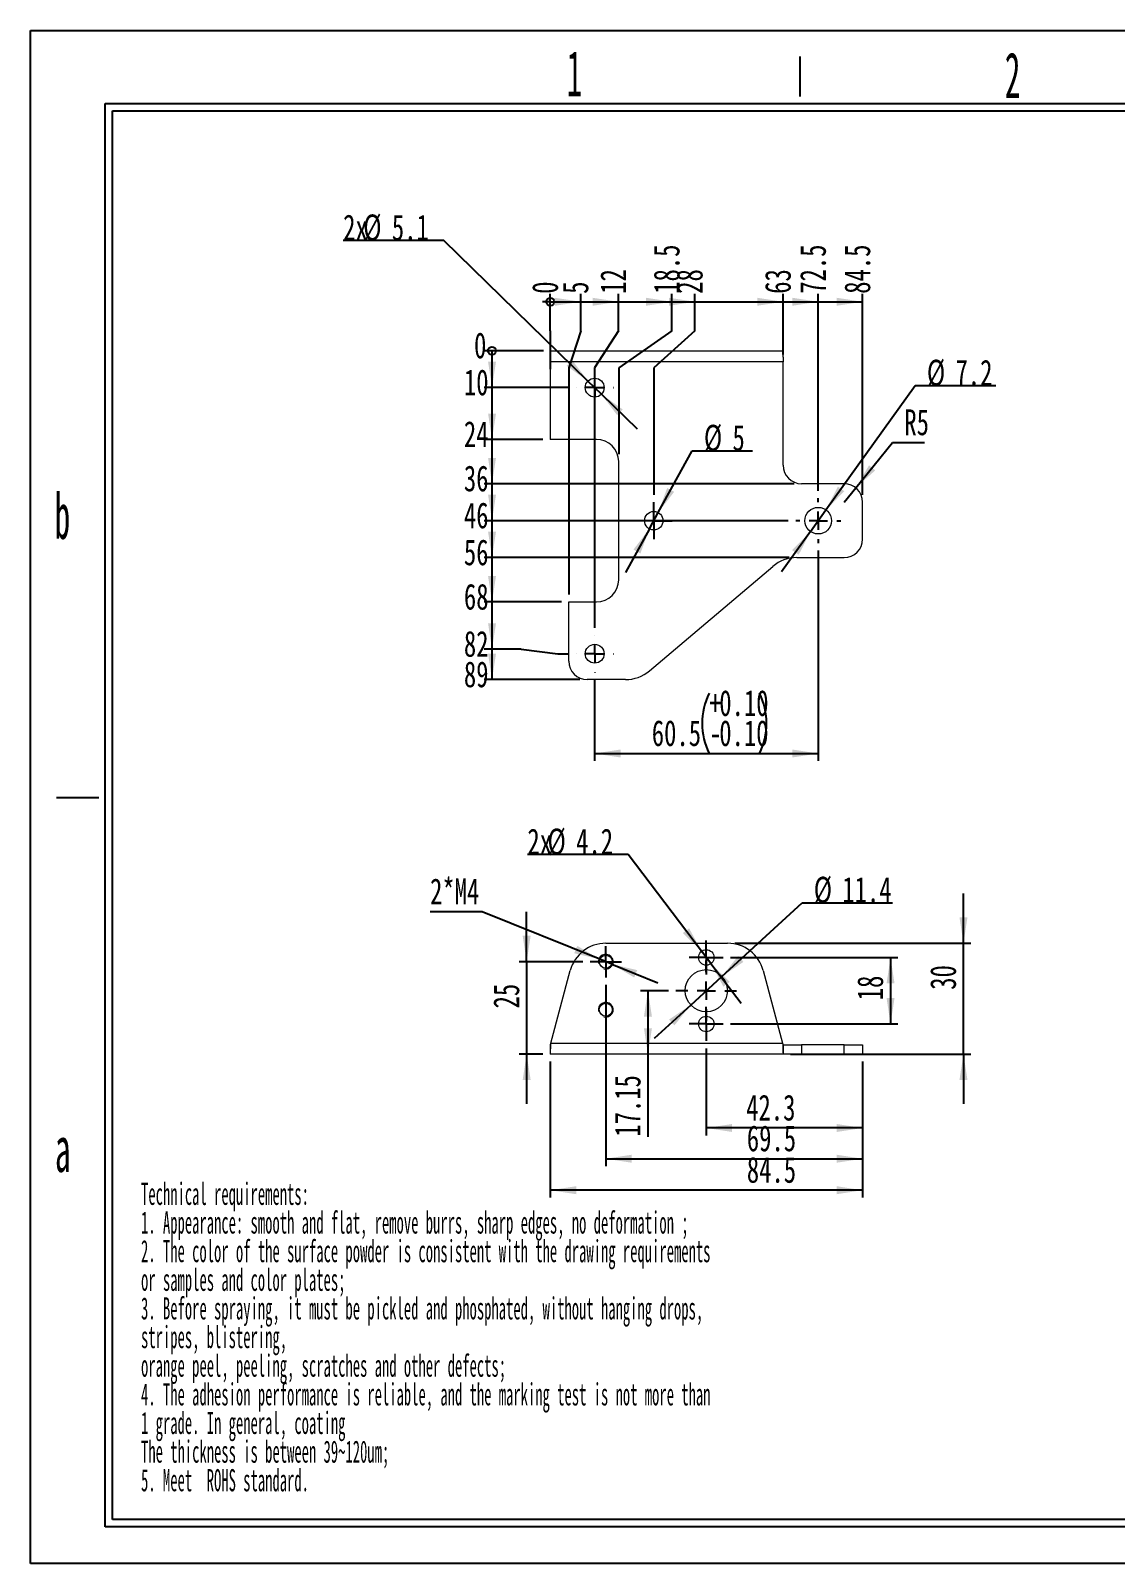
# Model space of a CAD drawing. Header units: millimetres. Extents: x 2 to 295, y 1 to 209.
# Drawn here: x 1.6 to 148.3, y 1.3 to 208.7 of the extents above; entities that cross this region are included whole.
import ezdxf

# ---------------------------------------------------------------- set-up
doc = ezdxf.new("R2010")
doc.units = ezdxf.units.MM
doc.layers.add('SLD-0', color=179, linetype='Continuous')
doc.styles.add('SLDTEXTSTYLE1', font='TXT', dxfattribs={"width": 0.469})
doc.styles.add('SLDTEXTSTYLE13', font='TXT', dxfattribs={"width": 0.7})
doc.styles.add('SLDTEXTSTYLE2', font='TXT', dxfattribs={"width": 0.484})
doc.styles.add('SLDTEXTSTYLE5', font='TXT', dxfattribs={"width": 0.5025})
doc.dimstyles.new('SLDDIMSTYLE0', dxfattribs={"dimtxt": 3.5, "dimasz": 0.358974, "dimexe": 0, "dimexo": 0.0625, "dimgap": 0.875, "dimtad": 0, "dimtih": 1, "dimtoh": 1, "dimdec": 0, "dimlfac": 2, "dimrnd": 1e-09, "dimdsep": 46, "dimtxsty": 'SLDTEXTSTYLE1', "dimblk1": 'ORIGIN', "dimblk2": 'ORIGIN', "dimsah": 1, "dimcen": 0.09, "dimadec": 0, "dimazin": 2, "dimtfac": 1, "dimtdec": 0, "dimtofl": 0, "dimtmove": 0, "dimatfit": 3, "dimldrblk": 'ORIGIN', "dimfxl": 0, "dimfrac": 2, "dimtolj": 1, "dimtzin": 12, "dimarcsym": 0})
doc.dimstyles.new('SLDDIMSTYLE1', dxfattribs={"dimtxt": 3.5, "dimasz": 3.5, "dimexe": 0, "dimexo": 0.0625, "dimgap": 0.875, "dimtad": 0, "dimtih": 1, "dimtoh": 1, "dimlfac": 2, "dimrnd": 1e-09, "dimzin": 12, "dimdsep": 46, "dimtxsty": 'SLDTEXTSTYLE1', "dimsah": 1, "dimcen": 0.09, "dimadec": 0, "dimazin": 3, "dimtfac": 1, "dimtofl": 0, "dimtmove": 0, "dimatfit": 3, "dimfxl": 0, "dimfrac": 2, "dimtolj": 1, "dimtzin": 12, "dimarcsym": 0})
doc.dimstyles.new('SLDDIMSTYLE2', dxfattribs={"dimtxt": 3.5, "dimasz": 3.5, "dimexe": 0, "dimexo": 0.0625, "dimgap": 0.875, "dimtad": 2, "dimlfac": 2, "dimrnd": 1e-09, "dimzin": 12, "dimdsep": 46, "dimtxsty": 'SLDTEXTSTYLE1', "dimsah": 1, "dimcen": 0.09, "dimadec": 0, "dimazin": 3, "dimtol": 1, "dimtp": 0.1, "dimtm": 0.1, "dimtfac": 1, "dimtmove": 0, "dimatfit": 0, "dimfxl": 0, "dimfrac": 2, "dimtolj": 1, "dimtzin": 0, "dimarcsym": 0})
doc.dimstyles.new('SLDDIMSTYLE3', dxfattribs={"dimtxt": 3.5, "dimasz": 3.5, "dimexe": 0, "dimexo": 0.0625, "dimgap": 0.875, "dimtad": 0, "dimtih": 1, "dimtoh": 1, "dimlfac": 2, "dimrnd": 1e-09, "dimzin": 12, "dimdsep": 46, "dimtxsty": 'SLDTEXTSTYLE1', "dimsah": 1, "dimcen": 0, "dimadec": 0, "dimazin": 3, "dimtfac": 1, "dimtmove": 0, "dimatfit": 3, "dimfxl": 0, "dimfrac": 2, "dimtolj": 1, "dimtzin": 12, "dimarcsym": 0})
doc.dimstyles.new('SLDDIMSTYLE4', dxfattribs={"dimtxt": 3.5, "dimasz": 3.5, "dimexe": 0, "dimexo": 0.0625, "dimgap": 0.875, "dimtad": 0, "dimtih": 1, "dimtoh": 1, "dimlfac": 2, "dimrnd": 1e-09, "dimzin": 12, "dimdsep": 46, "dimtxsty": 'SLDTEXTSTYLE1', "dimsah": 1, "dimcen": 0, "dimadec": 0, "dimazin": 3, "dimtfac": 1, "dimtofl": 0, "dimtmove": 0, "dimatfit": 3, "dimfxl": 0, "dimfrac": 2, "dimtolj": 1, "dimtzin": 12, "dimarcsym": 0})
doc.dimstyles.new('SLDDIMSTYLE5', dxfattribs={"dimtxt": 3.5, "dimasz": 3.5, "dimexe": 0, "dimexo": 0.0625, "dimgap": 0.875, "dimtad": 2, "dimlfac": 2, "dimrnd": 1e-09, "dimzin": 12, "dimdsep": 46, "dimtxsty": 'SLDTEXTSTYLE1', "dimsah": 1, "dimcen": 0.09, "dimadec": 0, "dimazin": 3, "dimtfac": 1, "dimtmove": 0, "dimatfit": 0, "dimfxl": 0, "dimfrac": 2, "dimtolj": 1, "dimtzin": 12, "dimarcsym": 0})
doc.dimstyles.new('SLDDIMSTYLE6', dxfattribs={"dimtxt": 3.5, "dimasz": 3.5, "dimexe": 0, "dimexo": 0.0625, "dimgap": 0.875, "dimtad": 2, "dimlfac": 2, "dimrnd": 1e-09, "dimzin": 12, "dimdsep": 46, "dimtxsty": 'SLDTEXTSTYLE1', "dimsah": 1, "dimcen": 0.09, "dimadec": 0, "dimazin": 3, "dimtfac": 1, "dimtofl": 0, "dimtmove": 0, "dimatfit": 3, "dimfxl": 0, "dimfrac": 2, "dimtolj": 1, "dimtzin": 12, "dimarcsym": 0})
doc.dimstyles.new('SLDDIMSTYLE7', dxfattribs={"dimtxt": 3.5, "dimasz": 3.5, "dimexe": 0, "dimexo": 0.0625, "dimgap": 0.875, "dimtad": 0, "dimtih": 1, "dimtoh": 1, "dimlfac": 2, "dimrnd": 1e-09, "dimzin": 12, "dimdsep": 46, "dimtxsty": 'SLDTEXTSTYLE1', "dimsah": 1, "dimcen": 0, "dimadec": 0, "dimazin": 3, "dimtfac": 1, "dimtmove": 0, "dimatfit": 3, "dimfxl": 0, "dimfrac": 2, "dimtolj": 1, "dimtzin": 12, "dimarcsym": 0})

# ---------------------------------------------------------------- blocks, each defined once
blk = doc.blocks.new('SW_NOTE_0')
at = {"layer": 'SLD-0', "color": 0, "char_height": 3, "attachment_point": 1, "style": 'SLDTEXTSTYLE2'}
for s, insert in [('Technical requirements:', (0, 3.87)), ('1. Appearance: smooth and flat, remove burrs, sharp edges, no deformation ;', (0, -0.01)), ('2. The color of the surface powder is consistent with the drawing requirements', (0, -3.88)), ('or samples and color plates;', (0, -7.76)), ('3. Before spraying, it must be pickled and phosphated, without hanging drops,', (0, -11.63)), ('stripes, blistering,', (0, -15.51)), ('orange peel, peeling, scratches and other defects;', (0, -19.38)), ('4. The adhesion performance is reliable, and the marking test is not more than', (0, -23.26)), ('1 grade. In general, coating', (0, -27.13)), ('The thickness is between 39~120um;', (0, -31.01)), ('5. Meet  ROHS standard.', (0, -34.88))]:
    blk.add_mtext(s, dxfattribs=dict(at, insert=insert))
blk = doc.blocks.new('_ORIGIN')
at = {"color": 0, "linetype": 'ByBlock', "lineweight": -2}
blk.add_line((0, 0), (-1, 0), dxfattribs=at)
blk.add_circle((0, 0), 0.5, dxfattribs=at)
blk = doc.blocks.new('_D')
at = {"layer": 'SLD-0'}
for p, q in [((71.9, 168.07), (71.9, 173.07)), ((71.9, 168.07), (71.9, 163.07)), ((71.9, 163.07), (71.9, 162.87))]:
    blk.add_line(p, q, dxfattribs=at)
at = {"layer": 'SLD-0', "xscale": 1.076923076923077, "yscale": 1.076923076923077}
blk.add_blockref('_ORIGIN', (71.9, 171.99), dxfattribs=at)
at = {"layer": 'SLD-0', "insert": (69.43, 173.07), "char_height": 3.5, "attachment_point": 1, "rotation": 90, "style": 'SLDTEXTSTYLE13'}
blk.add_mtext('0', dxfattribs=at)
blk = doc.blocks.new('_D_1')
at = {"layer": 'SLD-0'}
for p, q in [((76.02, 168.07), (76.02, 173.07)), ((71.9, 171.99), (76.02, 171.99)), ((76.02, 168.07), (74.4, 163.07)), ((74.4, 163.07), (74.4, 132.37))]:
    blk.add_line(p, q, dxfattribs=at)
blk.add_solid([(76.02, 171.99), (72.52, 172.53), (72.52, 171.45)], dxfattribs=at)
at = {"layer": 'SLD-0', "insert": (73.54, 173.07), "char_height": 3.5, "attachment_point": 1, "rotation": 90, "style": 'SLDTEXTSTYLE13'}
blk.add_mtext('5', dxfattribs=at)
blk = doc.blocks.new('_D_2')
at = {"layer": 'SLD-0'}
for p, q in [((81.13, 168.07), (81.13, 173.07)), ((76.02, 171.99), (81.13, 171.99)), ((81.13, 168.07), (77.9, 163.07)), ((77.9, 163.07), (77.9, 127.89))]:
    blk.add_line(p, q, dxfattribs=at)
blk.add_solid([(81.13, 171.99), (77.63, 172.53), (77.63, 171.45)], dxfattribs=at)
at = {"layer": 'SLD-0', "insert": (78.66, 173.07), "char_height": 3.5, "attachment_point": 1, "rotation": 90, "style": 'SLDTEXTSTYLE13'}
blk.add_mtext('12', dxfattribs=at)
blk = doc.blocks.new('_D_3')
at = {"layer": 'SLD-0'}
for p, q in [((88.36, 168.07), (88.36, 173.07)), ((81.13, 171.99), (88.36, 171.99)), ((88.36, 168.07), (81.15, 163.07)), ((81.15, 163.07), (81.15, 151.37))]:
    blk.add_line(p, q, dxfattribs=at)
blk.add_solid([(88.36, 171.99), (84.86, 172.53), (84.86, 171.45)], dxfattribs=at)
at = {"layer": 'SLD-0', "insert": (85.88, 173.07), "char_height": 3.5, "attachment_point": 1, "rotation": 90, "style": 'SLDTEXTSTYLE13'}
blk.add_mtext('18.5', dxfattribs=at)
blk = doc.blocks.new('_D_4')
at = {"layer": 'SLD-0'}
for p, q in [((91.47, 168.07), (91.47, 173.07)), ((88.36, 171.99), (91.47, 171.99)), ((91.47, 168.07), (85.9, 163.07)), ((85.9, 163.07), (85.9, 145.87))]:
    blk.add_line(p, q, dxfattribs=at)
blk.add_solid([(91.47, 171.99), (87.97, 172.53), (87.97, 171.45)], dxfattribs=at)
at = {"layer": 'SLD-0', "insert": (89, 173.07), "char_height": 3.5, "attachment_point": 1, "rotation": 90, "style": 'SLDTEXTSTYLE13'}
blk.add_mtext('28', dxfattribs=at)
blk = doc.blocks.new('_D_5')
at = {"layer": 'SLD-0'}
for p, q in [((103.4, 164.87), (103.4, 173.07)), ((91.47, 171.99), (103.4, 171.99))]:
    blk.add_line(p, q, dxfattribs=at)
blk.add_solid([(103.4, 171.99), (99.9, 172.53), (99.9, 171.45)], dxfattribs=at)
at = {"layer": 'SLD-0', "insert": (100.93, 173.07), "char_height": 3.5, "attachment_point": 1, "rotation": 90, "style": 'SLDTEXTSTYLE13'}
blk.add_mtext('63', dxfattribs=at)
blk = doc.blocks.new('_D_6')
at = {"layer": 'SLD-0'}
for p, q in [((108.15, 146.42), (108.15, 173.07)), ((103.4, 171.99), (108.15, 171.99))]:
    blk.add_line(p, q, dxfattribs=at)
blk.add_solid([(108.15, 171.99), (104.65, 172.53), (104.65, 171.45)], dxfattribs=at)
at = {"layer": 'SLD-0', "insert": (105.68, 173.07), "char_height": 3.5, "attachment_point": 1, "rotation": 90, "style": 'SLDTEXTSTYLE13'}
blk.add_mtext('72.5', dxfattribs=at)
blk = doc.blocks.new('_D_7')
at = {"layer": 'SLD-0'}
for p, q in [((114.15, 145.87), (114.15, 173.07)), ((108.15, 171.99), (114.15, 171.99))]:
    blk.add_line(p, q, dxfattribs=at)
blk.add_solid([(114.15, 171.99), (110.65, 172.53), (110.65, 171.45)], dxfattribs=at)
at = {"layer": 'SLD-0', "insert": (111.68, 173.07), "char_height": 3.5, "attachment_point": 1, "rotation": 90, "style": 'SLDTEXTSTYLE13'}
blk.add_mtext('84.5', dxfattribs=at)
blk = doc.blocks.new('_D_8')
at = {"layer": 'SLD-0'}
blk.add_line((70.97, 165.37), (62.94, 165.37), dxfattribs=at)
at = {"layer": 'SLD-0', "xscale": 1.076923076923077, "yscale": 1.076923076923077}
blk.add_blockref('_ORIGIN', (64.01, 165.37), dxfattribs=at)
at = {"layer": 'SLD-0', "insert": (61.58, 167.84), "char_height": 3.5, "attachment_point": 1, "style": 'SLDTEXTSTYLE13'}
blk.add_mtext('0', dxfattribs=at)
blk = doc.blocks.new('_D_9')
at = {"layer": 'SLD-0'}
for p, q in [((64.01, 165.37), (64.01, 160.37)), ((74.38, 160.37), (62.94, 160.37))]:
    blk.add_line(p, q, dxfattribs=at)
blk.add_solid([(64.01, 160.37), (64.55, 163.87), (63.48, 163.87)], dxfattribs=at)
at = {"layer": 'SLD-0', "insert": (60.21, 162.84), "char_height": 3.5, "attachment_point": 1, "style": 'SLDTEXTSTYLE13'}
blk.add_mtext('10', dxfattribs=at)
blk = doc.blocks.new('_D_10')
at = {"layer": 'SLD-0'}
for p, q in [((64.01, 160.37), (64.01, 153.37)), ((70.9, 153.37), (62.94, 153.37))]:
    blk.add_line(p, q, dxfattribs=at)
blk.add_solid([(64.01, 153.37), (64.55, 156.87), (63.48, 156.87)], dxfattribs=at)
at = {"layer": 'SLD-0', "insert": (60.21, 155.84), "char_height": 3.5, "attachment_point": 1, "style": 'SLDTEXTSTYLE13'}
blk.add_mtext('24', dxfattribs=at)
blk = doc.blocks.new('_D_11')
at = {"layer": 'SLD-0'}
for p, q in [((64.01, 153.37), (64.01, 147.37)), ((104.9, 147.37), (62.94, 147.37))]:
    blk.add_line(p, q, dxfattribs=at)
blk.add_solid([(64.01, 147.37), (64.55, 150.87), (63.48, 150.87)], dxfattribs=at)
at = {"layer": 'SLD-0', "insert": (60.21, 149.84), "char_height": 3.5, "attachment_point": 1, "style": 'SLDTEXTSTYLE13'}
blk.add_mtext('36', dxfattribs=at)
blk = doc.blocks.new('_D_12')
at = {"layer": 'SLD-0'}
for p, q in [((64.01, 147.37), (64.01, 142.37)), ((104.1, 142.37), (62.94, 142.37))]:
    blk.add_line(p, q, dxfattribs=at)
blk.add_solid([(64.01, 142.37), (64.55, 145.87), (63.48, 145.87)], dxfattribs=at)
at = {"layer": 'SLD-0', "insert": (60.21, 144.84), "char_height": 3.5, "attachment_point": 1, "style": 'SLDTEXTSTYLE13'}
blk.add_mtext('46', dxfattribs=at)
blk = doc.blocks.new('_D_13')
at = {"layer": 'SLD-0'}
for p, q in [((64.01, 142.37), (64.01, 137.37)), ((104.23, 137.37), (62.94, 137.37))]:
    blk.add_line(p, q, dxfattribs=at)
blk.add_solid([(64.01, 137.37), (64.55, 140.87), (63.48, 140.87)], dxfattribs=at)
at = {"layer": 'SLD-0', "insert": (60.21, 139.84), "char_height": 3.5, "attachment_point": 1, "style": 'SLDTEXTSTYLE13'}
blk.add_mtext('56', dxfattribs=at)
blk = doc.blocks.new('_D_14')
at = {"layer": 'SLD-0'}
for p, q in [((64.01, 137.37), (64.01, 131.37)), ((73.4, 131.37), (62.94, 131.37))]:
    blk.add_line(p, q, dxfattribs=at)
blk.add_solid([(64.01, 131.37), (64.55, 134.87), (63.48, 134.87)], dxfattribs=at)
at = {"layer": 'SLD-0', "insert": (60.21, 133.84), "char_height": 3.5, "attachment_point": 1, "style": 'SLDTEXTSTYLE13'}
blk.add_mtext('68', dxfattribs=at)
blk = doc.blocks.new('_D_15')
at = {"layer": 'SLD-0'}
for p, q in [((64.01, 131.37), (64.01, 124.98)), ((67.94, 124.98), (62.94, 124.98)), ((67.94, 124.98), (72.94, 124.37)), ((72.94, 124.37), (74.38, 124.37))]:
    blk.add_line(p, q, dxfattribs=at)
blk.add_solid([(64.01, 124.98), (64.55, 128.48), (63.48, 128.48)], dxfattribs=at)
at = {"layer": 'SLD-0', "insert": (60.21, 127.46), "char_height": 3.5, "attachment_point": 1, "style": 'SLDTEXTSTYLE13'}
blk.add_mtext('82', dxfattribs=at)
blk = doc.blocks.new('_D_16')
at = {"layer": 'SLD-0'}
for p, q in [((64.01, 124.98), (64.01, 120.87)), ((75.9, 120.87), (62.94, 120.87))]:
    blk.add_line(p, q, dxfattribs=at)
blk.add_solid([(64.01, 120.87), (64.55, 124.37), (63.48, 124.37)], dxfattribs=at)
at = {"layer": 'SLD-0', "insert": (60.21, 123.34), "char_height": 3.5, "attachment_point": 1, "style": 'SLDTEXTSTYLE13'}
blk.add_mtext('89', dxfattribs=at)
blk = doc.blocks.new('_D_17')
at = {"layer": 'SLD-0'}
for p, q in [((108.15, 138.32), (108.15, 109.87)), ((77.9, 120.84), (77.9, 109.87)), ((77.9, 110.87), (108.15, 110.87))]:
    blk.add_line(p, q, dxfattribs=at)
for centre, start, end in [((101.54, 114.94), 153.4349, 206.5651), ((92.06, 114.94), 333.4349, 26.5651)]:
    blk.add_arc(centre, 9.11, start, end, dxfattribs=at)
for points in [[(77.9, 110.87), (81.4, 110.33), (81.4, 111.41)], [(108.15, 110.87), (104.65, 111.41), (104.65, 110.33)]]:
    blk.add_solid(points, dxfattribs=at)
at = {"layer": 'SLD-0', "char_height": 3.5, "attachment_point": 1, "style": 'SLDTEXTSTYLE13'}
for s, insert in [('+', (93.4, 119.45)), ('0.10', (94.76, 119.45)), ('60.5', (85.63, 115.38)), ('0.10', (94.76, 115.38)), ('-', (93.4, 115.38))]:
    blk.add_mtext(s, dxfattribs=dict(at, insert=insert))
blk = doc.blocks.new('_D_18')
at = {"layer": 'SLD-0'}
for p, q in [((57.49, 180.29), (43.87, 180.29)), ((76.99, 161.26), (57.49, 180.29)), ((78.81, 159.48), (76.99, 161.26)), ((78.81, 159.48), (83.63, 154.78))]:
    blk.add_line(p, q, dxfattribs=at)
for points in [[(76.99, 161.26), (74.86, 164.09), (74.11, 163.32)], [(78.81, 159.48), (80.94, 156.65), (81.7, 157.42)]]:
    blk.add_solid(points, dxfattribs=at)
at = {"layer": 'SLD-0', "char_height": 3.5, "attachment_point": 1, "style": 'SLDTEXTSTYLE13'}
for s, insert in [('2x', (43.87, 183.8)), ('%%c', (46.59, 183.8)), ('5.1', (50.46, 183.8))]:
    blk.add_mtext(s, dxfattribs=dict(at, insert=insert))
blk = doc.blocks.new('_D_19')
at = {"layer": 'SLD-0'}
for p, q in [((86.5, 143.47), (91.09, 151.84)), ((91.09, 151.84), (99.27, 151.84)), ((85.3, 141.27), (86.5, 143.47)), ((85.3, 141.27), (82.07, 135.37))]:
    blk.add_line(p, q, dxfattribs=at)
for points in [[(86.5, 143.47), (88.66, 146.28), (87.71, 146.79)], [(85.3, 141.27), (83.15, 138.46), (84.09, 137.94)]]:
    blk.add_solid(points, dxfattribs=at)
at = {"layer": 'SLD-0', "char_height": 3.5, "attachment_point": 1, "style": 'SLDTEXTSTYLE13'}
for s, insert in [('%%c', (92.68, 155.34)), ('5', (96.55, 155.34))]:
    blk.add_mtext(s, dxfattribs=dict(at, insert=insert))
blk = doc.blocks.new('_D_20')
at = {"layer": 'SLD-0'}
for p, q in [((109.2, 143.83), (121.27, 160.64)), ((121.27, 160.64), (132.17, 160.64)), ((107.1, 140.91), (109.2, 143.83)), ((107.1, 140.91), (103.18, 135.44))]:
    blk.add_line(p, q, dxfattribs=at)
for points in [[(109.2, 143.83), (111.68, 146.36), (110.81, 146.99)], [(107.1, 140.91), (104.62, 138.38), (105.5, 137.75)]]:
    blk.add_solid(points, dxfattribs=at)
at = {"layer": 'SLD-0', "char_height": 3.5, "attachment_point": 1, "style": 'SLDTEXTSTYLE13'}
for s, insert in [('%%c', (122.85, 164.15)), ('7.2', (126.72, 164.15))]:
    blk.add_mtext(s, dxfattribs=dict(at, insert=insert))
blk = doc.blocks.new('_D_21')
at = {"layer": 'SLD-0'}
for p, q in [((113.23, 146.81), (118.21, 152.93)), ((118.21, 152.93), (122.52, 152.93)), ((111.65, 144.87), (113.23, 146.81))]:
    blk.add_line(p, q, dxfattribs=at)
blk.add_solid([(113.23, 146.81), (115.86, 149.18), (115.02, 149.86)], dxfattribs=at)
at = {"layer": 'SLD-0', "insert": (119.8, 157.44), "char_height": 3.5, "attachment_point": 1, "style": 'SLDTEXTSTYLE13'}
blk.add_mtext('R5', dxfattribs=at)
blk = doc.blocks.new('SW_CENTERMARKSYMBOL_0')
at = {"layer": 'SLD-0', "color": 0}
for p, q in [((0, 2.5), (0, 2.525)), ((-2.5, 0), (-2.525, 0)), ((0, 0), (-1.25, 0)), ((0, 0), (0, 1.25)), ((0, 0), (0, -1.25)), ((0, 0), (1.25, 0)), ((2.5, 0), (2.525, 0)), ((0, -2.5), (0, -2.525))]:
    blk.add_line(p, q, dxfattribs=at)
blk = doc.blocks.new('SW_CENTERMARKSYMBOL_1')
at = {"layer": 'SLD-0', "color": 0}
for p, q in [((0, 2.5), (0, 2.525)), ((-2.5, 0), (-2.525, 0)), ((0, 0), (-1.25, 0)), ((0, 0), (0, 1.25)), ((0, 0), (0, -1.25)), ((0, 0), (1.25, 0)), ((2.5, 0), (2.525, 0)), ((0, -2.5), (0, -2.525))]:
    blk.add_line(p, q, dxfattribs=at)
blk = doc.blocks.new('SW_CENTERMARKSYMBOL_2')
at = {"layer": 'SLD-0', "color": 0}
for p, q in [((0, 2.5), (0, 3.05)), ((-2.5, 0), (-3.05, 0)), ((0, 0), (-1.25, 0)), ((0, 0), (0, 1.25)), ((0, 0), (0, -1.25)), ((0, 0), (1.25, 0)), ((2.5, 0), (3.05, 0)), ((0, -2.5), (0, -3.05))]:
    blk.add_line(p, q, dxfattribs=at)
blk = doc.blocks.new('SW_CENTERMARKSYMBOL_3')
at = {"layer": 'SLD-0', "color": 0}
for p, q in [((0, 1.25), (0, 2.5)), ((-1.25, 0), (-2.5, 0)), ((0, 0), (-1.25, 0)), ((0, 0), (0, 1.25)), ((0, 0), (0, -1.25)), ((0, 0), (1.25, 0)), ((1.25, 0), (2.5, 0)), ((0, -1.25), (0, -2.5))]:
    blk.add_line(p, q, dxfattribs=at)
blk = doc.blocks.new('_D_22')
at = {"layer": 'SLD-0'}
for p, q in [((127.8, 85.2), (127.8, 91.93)), ((96.88, 85.2), (128.8, 85.2)), ((127.8, 70.2), (127.8, 85.2)), ((104.4, 70.2), (128.8, 70.2)), ((127.8, 70.2), (127.8, 63.47))]:
    blk.add_line(p, q, dxfattribs=at)
for points in [[(127.8, 85.2), (128.34, 88.7), (127.26, 88.7)], [(127.8, 70.2), (127.26, 66.7), (128.34, 66.7)]]:
    blk.add_solid(points, dxfattribs=at)
at = {"layer": 'SLD-0', "insert": (123.29, 78.9), "char_height": 3.5, "attachment_point": 1, "rotation": 90, "style": 'SLDTEXTSTYLE13'}
blk.add_mtext('30', dxfattribs=at)
blk = doc.blocks.new('_D_23')
at = {"layer": 'SLD-0'}
for p, q in [((71.9, 69.2), (71.9, 50.78)), ((114.15, 69.2), (114.15, 50.78)), ((114.15, 51.78), (71.9, 51.78))]:
    blk.add_line(p, q, dxfattribs=at)
for points in [[(71.9, 51.78), (75.4, 51.24), (75.4, 52.32)], [(114.15, 51.78), (110.65, 52.32), (110.65, 51.24)]]:
    blk.add_solid(points, dxfattribs=at)
at = {"layer": 'SLD-0', "insert": (98.49, 56.29), "char_height": 3.5, "attachment_point": 1, "style": 'SLDTEXTSTYLE13'}
blk.add_mtext('84.5', dxfattribs=at)
blk = doc.blocks.new('_D_24')
at = {"layer": 'SLD-0'}
for p, q in [((93, 70.97), (93, 59.2)), ((114.15, 69.2), (114.15, 59.2)), ((114.15, 60.2), (93, 60.2))]:
    blk.add_line(p, q, dxfattribs=at)
for points in [[(93, 60.2), (96.5, 59.66), (96.5, 60.74)], [(114.15, 60.2), (110.65, 60.74), (110.65, 59.66)]]:
    blk.add_solid(points, dxfattribs=at)
at = {"layer": 'SLD-0', "insert": (98.4, 64.71), "char_height": 3.5, "attachment_point": 1, "style": 'SLDTEXTSTYLE13'}
blk.add_mtext('42.3', dxfattribs=at)
blk = doc.blocks.new('_D_25')
at = {"layer": 'SLD-0'}
for p, q in [((62.67, 89.46), (55.63, 89.46)), ((78.59, 83.03), (62.67, 89.46)), ((80.21, 82.37), (78.59, 83.03)), ((80.21, 82.37), (86.45, 79.85))]:
    blk.add_line(p, q, dxfattribs=at)
for points in [[(78.59, 83.03), (75.55, 84.84), (75.14, 83.84)], [(80.21, 82.37), (83.26, 80.56), (83.66, 81.56)]]:
    blk.add_solid(points, dxfattribs=at)
at = {"layer": 'SLD-0', "insert": (55.63, 93.97), "char_height": 3.5, "attachment_point": 1, "style": 'SLDTEXTSTYLE13'}
blk.add_mtext('2*M4', dxfattribs=at)
blk = doc.blocks.new('_D_26')
at = {"layer": 'SLD-0'}
for p, q in [((95.1, 80.7), (105.96, 90.68)), ((105.96, 90.68), (118.22, 90.68)), ((90.9, 76.84), (95.1, 80.7)), ((90.9, 76.84), (85.95, 72.29))]:
    blk.add_line(p, q, dxfattribs=at)
for points in [[(95.1, 80.7), (98.04, 82.67), (97.31, 83.47)], [(90.9, 76.84), (87.96, 74.87), (88.69, 74.08)]]:
    blk.add_solid(points, dxfattribs=at)
at = {"layer": 'SLD-0', "char_height": 3.5, "attachment_point": 1, "style": 'SLDTEXTSTYLE13'}
for s, insert in [('%%c', (107.54, 94.19)), ('11.4', (111.41, 94.19))]:
    blk.add_mtext(s, dxfattribs=dict(at, insert=insert))
blk = doc.blocks.new('_D_27')
at = {"layer": 'SLD-0'}
for p, q in [((82.42, 97.2), (68.8, 97.2)), ((92.37, 84.11), (82.42, 97.2)), ((93.64, 82.44), (92.37, 84.11)), ((93.64, 82.44), (97.71, 77.08))]:
    blk.add_line(p, q, dxfattribs=at)
for points in [[(92.37, 84.11), (90.68, 87.22), (89.82, 86.57)], [(93.64, 82.44), (95.32, 79.32), (96.18, 79.97)]]:
    blk.add_solid(points, dxfattribs=at)
at = {"layer": 'SLD-0', "char_height": 3.5, "attachment_point": 1, "style": 'SLDTEXTSTYLE13'}
for s, insert in [('2x', (68.8, 100.71)), ('%%c', (71.52, 100.71)), ('4.2', (75.39, 100.71))]:
    blk.add_mtext(s, dxfattribs=dict(at, insert=insert))
blk = doc.blocks.new('_D_28')
at = {"layer": 'SLD-0'}
for p, q in [((96.3, 83.27), (118.93, 83.27)), ((117.93, 83.27), (117.93, 74.27)), ((96.3, 74.27), (118.93, 74.27))]:
    blk.add_line(p, q, dxfattribs=at)
for points in [[(117.93, 83.27), (117.4, 79.77), (118.47, 79.77)], [(117.93, 74.27), (118.47, 77.77), (117.4, 77.77)]]:
    blk.add_solid(points, dxfattribs=at)
at = {"layer": 'SLD-0', "insert": (113.42, 77.48), "char_height": 3.5, "attachment_point": 1, "rotation": 90, "style": 'SLDTEXTSTYLE13'}
blk.add_mtext('18', dxfattribs=at)
blk = doc.blocks.new('_D_29')
at = {"layer": 'SLD-0'}
for p, q in [((79.4, 79.57), (79.4, 55.04)), ((114.15, 69.2), (114.15, 55.04)), ((79.4, 56.04), (114.15, 56.04))]:
    blk.add_line(p, q, dxfattribs=at)
for points in [[(79.4, 56.04), (82.9, 55.5), (82.9, 56.58)], [(114.15, 56.04), (110.65, 56.58), (110.65, 55.5)]]:
    blk.add_solid(points, dxfattribs=at)
at = {"layer": 'SLD-0', "insert": (98.49, 60.55), "char_height": 3.5, "attachment_point": 1, "style": 'SLDTEXTSTYLE13'}
blk.add_mtext('69.5', dxfattribs=at)
blk = doc.blocks.new('_D_30')
at = {"layer": 'SLD-0'}
for p, q in [((68.7, 82.7), (68.7, 89.43)), ((76.28, 82.7), (67.7, 82.7)), ((68.7, 82.7), (68.7, 70.2)), ((70.9, 70.2), (67.7, 70.2)), ((68.7, 70.2), (68.7, 63.47))]:
    blk.add_line(p, q, dxfattribs=at)
for points in [[(68.7, 82.7), (69.24, 86.2), (68.16, 86.2)], [(68.7, 70.2), (68.16, 66.7), (69.24, 66.7)]]:
    blk.add_solid(points, dxfattribs=at)
at = {"layer": 'SLD-0', "insert": (64.19, 76.38), "char_height": 3.5, "attachment_point": 1, "rotation": 90, "style": 'SLDTEXTSTYLE13'}
blk.add_mtext('25', dxfattribs=at)
blk = doc.blocks.new('_D_31')
at = {"layer": 'SLD-0'}
for p, q in [((87.9, 78.77), (84.11, 78.77)), ((85.11, 78.77), (85.11, 70.2)), ((85.11, 70.2), (85.11, 59.02))]:
    blk.add_line(p, q, dxfattribs=at)
for points in [[(85.11, 78.77), (84.57, 75.27), (85.65, 75.27)], [(85.11, 70.2), (85.65, 73.7), (84.57, 73.7)]]:
    blk.add_solid(points, dxfattribs=at)
at = {"layer": 'SLD-0', "insert": (80.6, 59.02), "char_height": 3.5, "attachment_point": 1, "rotation": 90, "style": 'SLDTEXTSTYLE13'}
blk.add_mtext('17.15', dxfattribs=at)
blk = doc.blocks.new('SW_CENTERMARKSYMBOL_4')
at = {"layer": 'SLD-0', "color": 0}
for p, q in [((0, 1.25), (0, 2.3)), ((-1.25, 0), (-2.3, 0)), ((0, 0), (-1.25, 0)), ((0, 0), (0, 1.25)), ((0, 0), (0, -1.25)), ((0, 0), (1.25, 0)), ((1.25, 0), (2.3, 0)), ((0, -1.25), (0, -2.3))]:
    blk.add_line(p, q, dxfattribs=at)
blk = doc.blocks.new('SW_CENTERMARKSYMBOL_5')
at = {"layer": 'SLD-0', "color": 0}
for p, q in [((0, 1.25), (0, 2.3)), ((-1.25, 0), (-2.3, 0)), ((0, 0), (-1.25, 0)), ((0, 0), (0, 1.25)), ((0, 0), (0, -1.25)), ((0, 0), (1.25, 0)), ((1.25, 0), (2.3, 0)), ((0, -1.25), (0, -2.3))]:
    blk.add_line(p, q, dxfattribs=at)
blk = doc.blocks.new('SW_CENTERMARKSYMBOL_6')
at = {"layer": 'SLD-0', "color": 0}
for p, q in [((0, 2.5), (0, 4.1)), ((-2.5, 0), (-4.1, 0)), ((0, 0), (-1.25, 0)), ((0, 0), (0, 1.25)), ((0, 0), (0, -1.25)), ((0, 0), (1.25, 0)), ((2.5, 0), (4.1, 0)), ((0, -2.5), (0, -4.1))]:
    blk.add_line(p, q, dxfattribs=at)
blk = doc.blocks.new('SW_CENTERMARKSYMBOL_7')
at = {"layer": 'SLD-0', "color": 0}
for p, q in [((0, 1.25), (0, 2.125)), ((-1.25, 0), (-2.125, 0)), ((0, 0), (-1.25, 0)), ((0, 0), (0, 1.25)), ((0, 0), (0, -1.25)), ((0, 0), (1.25, 0)), ((1.25, 0), (2.125, 0)), ((0, -1.25), (0, -2.125))]:
    blk.add_line(p, q, dxfattribs=at)

msp = doc.modelspace()

# ---------------------------------------------------------------- linework, layer by layer
at = {"color": 7, "linetype": 'Continuous', "lineweight": 15}
for p, q in [((103.402188, 163.869098), (71.902188, 163.869098)), ((71.902188, 163.869098), (71.902188, 153.369098)), ((71.969176, 165.369098), (103.335201, 165.369098)), ((103.402188, 149.869098), (103.402188, 163.869098)), ((78.152188, 153.369098), (71.902188, 153.369098)), ((81.152188, 134.369098), (81.152188, 150.369098)), ((111.652188, 147.369098), (105.902188, 147.369098)), ((114.152188, 139.869098), (114.152188, 144.869098)), ((105.233728, 137.369098), (111.652188, 137.369098)), ((85.30036, 122.052166), (102.004016, 136.186029)), ((74.402188, 131.369098), (78.152188, 131.369098)), ((74.402188, 123.369098), (74.402188, 131.369098)), ((82.070649, 120.869098), (76.902188, 120.869098)), ((79.423125, 85.197972), (95.881252, 85.197972)), ((71.969176, 71.697972), (74.593496, 81.492067)), ((100.710881, 81.492067), (103.335201, 71.697972)), ((71.902188, 71.447972), (71.902188, 70.197972)), ((71.969176, 71.697972), (103.335201, 71.697972)), ((103.402188, 71.447972), (103.402188, 70.197972)), ((103.402188, 71.447972), (105.902188, 71.447972)), ((105.902188, 71.447972), (105.902188, 70.197972)), ((111.652188, 71.447972), (105.902188, 71.447972)), ((111.652188, 70.197972), (111.652188, 71.447972)), ((111.652188, 71.447972), (114.152188, 71.447972)), ((114.152188, 71.447972), (114.152188, 70.197972)), ((103.402188, 70.197972), (71.902188, 70.197972)), ((105.902188, 70.197972), (103.402188, 70.197972)), ((111.652188, 70.197972), (105.902188, 70.197972)), ((114.152188, 70.197972), (111.652188, 70.197972))]:
    msp.add_line(p, q, dxfattribs=at)
for centre, radius in [((77.902188, 160.369098), 1.275), ((85.902188, 142.369098), 1.25), ((108.152188, 142.369098), 1.8), ((77.902188, 124.369098), 1.275), ((79.402188, 82.697972), 0.875), ((93.002188, 83.272972), 1.05), ((93.002188, 78.772972), 2.85), ((79.402188, 76.197972), 0.875), ((93.002188, 74.272972), 1.05)]:
    msp.add_circle(centre, radius, dxfattribs=at)
for centre, radius, start, end in [((78.152188, 150.369098), 3, 0, 90), ((105.902188, 149.869098), 2.5, 180, 270), ((111.652188, 144.869098), 2.5, 0, 90), ((111.652188, 139.869098), 2.5, 270, 0), ((105.233728, 132.369098), 5, 90, 130.23635831), ((78.152188, 134.369098), 3, 270, 0), ((76.902188, 123.369098), 2.5, 180, 270), ((82.070649, 125.869098), 5, 270, 310.23635831), ((79.423125, 80.197972), 5, 90, 165), ((95.881252, 80.197972), 5, 15, 90)]:
    msp.add_arc(centre, radius, start, end, dxfattribs=at)
at = {"color": 7, "linetype": 'Continuous', "lineweight": 0}
for centre in [(79.402188, 82.697972), (79.402188, 76.197972)]:
    msp.add_arc(centre, 1, 255, 195, dxfattribs=at)
at = {"color": 7, "linetype": 'Continuous', "lineweight": 15}
for points, knots in [([(71.902188, 163.869098), (71.907771, 164.065447), (71.913353, 164.261719), (71.924518, 164.624526), (71.9301, 164.790918), (71.941264, 165.068598), (71.946847, 165.179777), (71.958011, 165.330057), (71.963593, 165.369098), (71.969176, 165.369098)], [0, 0, 0, 0, 0.25, 0.25, 0.5, 0.5, 0.75, 0.75, 1, 1, 1, 1]), ([(103.335201, 165.369098), (103.340783, 165.369098), (103.346366, 165.330057), (103.35753, 165.179777), (103.363112, 165.068598), (103.374277, 164.790918), (103.379859, 164.624526), (103.391024, 164.261719), (103.396606, 164.065447), (103.402188, 163.869098)], [0, 0, 0, 0, 0.25, 0.25, 0.5, 0.5, 0.75, 0.75, 1, 1, 1, 1]), ([(71.902188, 70.197972), (71.907771, 70.197972), (71.913353, 70.237013), (71.924518, 70.387292), (71.9301, 70.498472), (71.941264, 70.776152), (71.946847, 70.942544), (71.958011, 71.30535), (71.963593, 71.501623), (71.969176, 71.697972)], [0, 0, 0, 0, 0.25, 0.25, 0.5, 0.5, 0.75, 0.75, 1, 1, 1, 1]), ([(71.902188, 71.447972), (71.913353, 71.447972), (71.924518, 71.474915), (71.946847, 71.567475), (71.958011, 71.632522), (71.969176, 71.697972)], [0, 0, 0, 0, 0.5, 0.5, 1, 1, 1, 1]), ([(103.335201, 71.697972), (103.340783, 71.501623), (103.346366, 71.30535), (103.35753, 70.942544), (103.363112, 70.776152), (103.374277, 70.498472), (103.379859, 70.387292), (103.391024, 70.237013), (103.396606, 70.197972), (103.402188, 70.197972)], [0, 0, 0, 0, 0.25, 0.25, 0.5, 0.5, 0.75, 0.75, 1, 1, 1, 1]), ([(103.335201, 71.697972), (103.346366, 71.632522), (103.35753, 71.567475), (103.379859, 71.474915), (103.391024, 71.447972), (103.402188, 71.447972)], [0, 0, 0, 0, 0.5, 0.5, 1, 1, 1, 1])]:
    msp.add_open_spline(points, degree=3, knots=knots, dxfattribs=at)
at = {"layer": 'SLD-0'}
for p, q in [((1.59068, 208.673741), (295.106559, 208.673741)), ((1.59068, 1.29378), (1.59068, 208.673741)), ((12.674821, 7.218922), (12.674821, 197.810981)), ((12.674821, 197.810981), (289.181417, 197.810981)), ((289.181417, 7.218922), (12.674821, 7.218922)), ((295.106559, 1.29378), (1.59068, 1.29378))]:
    msp.add_line(p, q, dxfattribs=at)
at = {"layer": 'SLD-0', "color": 6, "linetype": 'Continuous'}
for p, q in [((105.701039, 199.786029), (105.701039, 205.169493)), ((11.687298, 6.231398), (11.687298, 198.798505)), ((11.687298, 198.798505), (290.168941, 198.798505)), ((10.804562, 104.852698), (5.068071, 104.852698)), ((290.168941, 6.231398), (11.687298, 6.231398))]:
    msp.add_line(p, q, dxfattribs=at)

# ---------------------------------------------------------------- block references
at = {"layer": 'SLD-0'}
for name, p in [('SW_CENTERMARKSYMBOL_0', (77.902188, 160.369098)), ('SW_CENTERMARKSYMBOL_2', (108.152188, 142.369098)), ('SW_CENTERMARKSYMBOL_3', (85.902188, 142.369098)), ('SW_CENTERMARKSYMBOL_1', (77.902188, 124.369098)), ('SW_CENTERMARKSYMBOL_4', (93.002188, 83.272972)), ('SW_CENTERMARKSYMBOL_7', (79.402188, 82.697972)), ('SW_CENTERMARKSYMBOL_6', (93.002188, 78.772972)), ('SW_CENTERMARKSYMBOL_5', (93.002188, 74.272972))]:
    msp.add_blockref(name, p, dxfattribs=at)
at = {"layer": 'SLD-0', "color": 5}
msp.add_blockref('SW_NOTE_0', (16.525209, 48.923504), dxfattribs=at)

# ---------------------------------------------------------------- texts
at = {"layer": 'SLD-0', "char_height": 6.172023, "attachment_point": 1, "style": 'SLDTEXTSTYLE5'}
for s, insert in [('1', (74.110982, 205.971184)), ('2', (133.388063, 205.727562)), ('b', (4.834643, 146.091775)), ('a', (4.879794, 60.423441))]:
    msp.add_mtext(s, dxfattribs=dict(at, insert=insert))

# ---------------------------------------------------------------- dimensions: what is measured, and where the dimension line sits
at = {"layer": 'SLD-0'}
for p1, p2, text, picture, middle in [((76.989718, 161.259616), (78.814659, 159.478579), '2x<> ', '_D_18', (49.884264, 181.822767)), ((109.201769, 143.831418), (107.102608, 140.906777), '<> ', '_D_20', (127.511403, 162.173433)), ((86.502731, 143.465386), (85.301646, 141.272809), '<> ', '_D_19', (95.971958, 153.369098)), ((92.367246, 84.109242), (93.637131, 82.436702), '2x<> ', '_D_27', (74.818993, 98.736873)), ((95.100331, 80.70178), (90.904046, 76.844165), '<> ', '_D_26', (112.881865, 92.214509))]:
    dim = msp.add_diameter_dim_2p(p1=p1, p2=p2, text=text, dimstyle='SLDDIMSTYLE3', dxfattribs=at)
    dim.commit()
    dim.dimension.update_dxf_attribs({"geometry": picture, "text_midpoint": middle, "dimtype": 163})
for feature_location, offset, dtype, origin, dimstyle, picture, middle in [((81.152188, 150.369098), (7.207388, 22.698992), 1, (71.902188, 163.869098), 'SLDDIMSTYLE1', '_D_3', (88.359577, 175.790311)), ((108.152188, 145.419098), (0, 27.648992), 1, (71.902188, 163.869098), 'SLDDIMSTYLE1', '_D_6', (108.152188, 175.790311)), ((114.152188, 144.869098), (0, 28.198992), 1, (71.902188, 163.869098), 'SLDDIMSTYLE1', '_D_7', (114.152188, 175.790311)), ((77.902188, 126.894098), (3.232018, 46.173992), 1, (71.902188, 163.869098), 'SLDDIMSTYLE1', '_D_2', (81.134207, 174.4292)), ((85.902188, 144.869098), (5.571736, 28.198992), 1, (71.902188, 163.869098), 'SLDDIMSTYLE1', '_D_4', (91.473924, 174.4292)), ((103.402188, 163.869098), (0, 9.198992), 1, (71.902188, 163.869098), 'SLDDIMSTYLE1', '_D_5', (103.402188, 174.4292)), ((71.9021884081, 163.8690975075), (0, 9.1989916538), 1, (71.9021884081, 163.8690975075), 'SLDDIMSTYLE0', '_D', (71.9021884081, 173.7486446925)), ((74.402188, 131.369098), (1.614347, 41.698992), 1, (71.902188, 163.869098), 'SLDDIMSTYLE1', '_D_1', (76.016536, 173.748645)), ((71.9691757063, 165.3690975075), (-9.0320177274, 0), 0, (71.9691757063, 165.3690975075), 'SLDDIMSTYLE0', '_D_8', (62.2566024476, 165.3690975075)), ((75.377188, 160.369098), (-12.44003, 0), 0, (71.969176, 165.369098), 'SLDDIMSTYLE1', '_D_9', (61.576047, 160.369098)), ((71.902188, 153.369098), (-8.96503, 0), 0, (71.969176, 165.369098), 'SLDDIMSTYLE1', '_D_10', (61.576047, 153.369098)), ((105.902188, 147.369098), (-42.96503, 0), 0, (71.969176, 165.369098), 'SLDDIMSTYLE1', '_D_11', (61.576047, 147.369098)), ((105.102188, 142.369098), (-42.16503, 0), 0, (71.969176, 165.369098), 'SLDDIMSTYLE1', '_D_12', (61.576047, 142.369098)), ((105.233728, 137.369098), (-42.29657, 0), 0, (71.969176, 165.369098), 'SLDDIMSTYLE1', '_D_13', (61.576047, 137.369098)), ((74.402188, 131.369098), (-11.46503, 0), 0, (71.969176, 165.369098), 'SLDDIMSTYLE1', '_D_14', (61.576047, 131.369098)), ((75.377188, 124.369098), (-12.44003, 0.614347), 0, (71.969176, 165.369098), 'SLDDIMSTYLE1', '_D_15', (61.576047, 124.983445)), ((76.902188, 120.869098), (-13.96503, 0), 0, (71.969176, 165.369098), 'SLDDIMSTYLE1', '_D_16', (61.576047, 120.869098))]:
    dim = msp.add_ordinate_dim(feature_location=feature_location, offset=offset, dtype=dtype, origin=origin, dimstyle=dimstyle, dxfattribs=at)
    dim.commit()
    dim.dimension.update_dxf_attribs({"geometry": picture, "text_midpoint": middle})
dim = msp.add_radius_dim(center=(111.652188, 144.869098), mpoint=(113.230575, 146.807833), dimstyle='SLDDIMSTYLE4', dxfattribs=at)
dim.commit()
dim.dimension.update_dxf_attribs({"geometry": '_D_21', "text_midpoint": (121.163403, 154.96676), "dimtype": 164})
for base, p1, p2, dimstyle, picture, middle in [((108.152188, 110.869098), (77.902188, 121.844098), (108.152188, 139.319098), 'SLDDIMSTYLE2', '_D_17', (93.396875, 110.869098)), ((114.152188, 56.04089), (79.402188, 80.572972), (114.152188, 70.197972), 'SLDDIMSTYLE6', '_D_29', (101.210052, 56.04089)), ((93.002188, 60.197972), (114.152188, 70.197972), (93.002188, 71.972972), 'SLDDIMSTYLE5', '_D_24', (101.117608, 60.197972)), ((71.902188, 51.778549), (114.152188, 70.197972), (71.902188, 70.197972), 'SLDDIMSTYLE6', '_D_23', (101.210052, 51.778549))]:
    dim = msp.add_linear_dim(base=base, p1=p1, p2=p2, dimstyle=dimstyle, dxfattribs=at)
    dim.commit()
    dim.dimension.update_dxf_attribs({"geometry": picture, "text_midpoint": middle, "dimtype": 160})
dim = msp.add_diameter_dim_2p(p1=(78.590895, 83.025734), p2=(80.213482, 82.37021), text='2*M4', dimstyle='SLDDIMSTYLE7', override={"dimpost": '<>'}, dxfattribs=at)
dim.commit()
dim.dimension.update_dxf_attribs({"geometry": '_D_25', "text_midpoint": (58.357136, 91.491661), "dimtype": 163})
for base, p1, p2, dimstyle, picture, middle in [((127.797311, 85.197972), (103.402188, 70.197972), (95.881252, 85.197972), 'SLDDIMSTYLE5', '_D_22', (127.797311, 80.264566)), ((68.702518, 70.197972), (77.277188, 82.697972), (71.902188, 70.197972), 'SLDDIMSTYLE5', '_D_30', (68.702518, 77.740402)), ((117.933544, 74.272972), (95.302188, 83.272972), (95.302188, 74.272972), 'SLDDIMSTYLE6', '_D_28', (117.933544, 78.837004)), ((85.111005, 70.197972), (88.902188, 78.772972), (71.902188, 70.197972), 'SLDDIMSTYLE6', '_D_31', (85.111005, 62.421396))]:
    dim = msp.add_linear_dim(base=base, p1=p1, p2=p2, angle=90, dimstyle=dimstyle, dxfattribs=at)
    dim.commit()
    dim.dimension.update_dxf_attribs({"geometry": picture, "text_midpoint": middle, "dimtype": 160})

doc.saveas('drawing.dxf')
